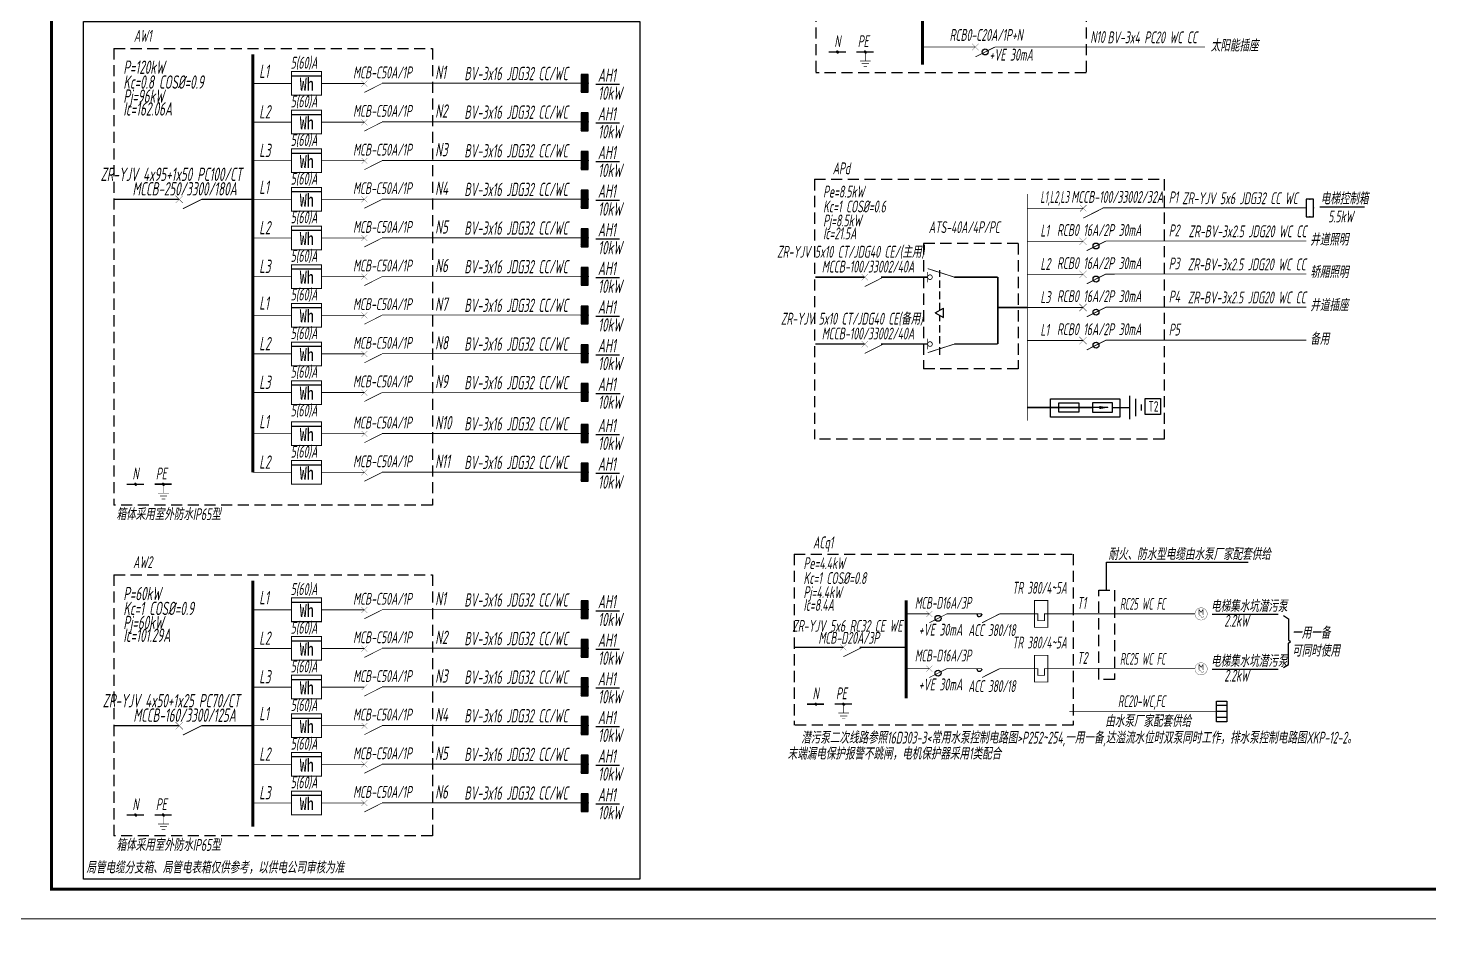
# Model space of a CAD drawing. Extents: x 3002737 to 4077523, y -995787 to -7267.
# Drawn here: x 3503161 to 3550400, y -699262 to -668747 of the extents above; entities that cross this region are included whole.
import ezdxf
from ezdxf.enums import TextEntityAlignment as Align

# ---------------------------------------------------------------- set-up
doc = ezdxf.new("R2010")
doc.units = 0
doc.header["$LTSCALE"] = 1000
doc.header["$MEASUREMENT"] = 0
for name, pattern in [('DASH', [0.35, 0.25, -0.1]), ('DASH4', [0.1875, 0.125, -0.0625]), ('HIDDEN', [0.375, 0.25, -0.125])]:
    doc.linetypes.add(name, pattern=pattern)
doc.layers.get('0').update_dxf_attribs({"linetype": 'CONTINUOUS'})
for name, color, linetype in [('!!电气', 1, 'CONTINUOUS'), ('DIM-照明', 7, 'CONTINUOUS'), ('ELEMENT', 3, 'CONTINUOUS'), ('EQUIP-箱柜', 3, 'CONTINUOUS'), ('WIRE-消防', 4, 'CONTINUOUS'), ('WIRE-照明', 2, 'CONTINUOUS'), ('WIRE-通讯', 4, 'CONTINUOUS'), ('照明平面文字层', 3, 'CONTINUOUS')]:
    doc.layers.add(name, color=color, linetype=linetype)
doc.layers.add('图框', color=147, linetype='CONTINUOUS', lineweight=20)
doc.styles.add('-宋体', font='', dxfattribs={"width": 0.8})
doc.styles.add('_TCH_LABEL', font='COMPLEX', dxfattribs={"bigfont": 'GBCBIG'})
doc.styles.add('HZTXT', font='gbeitc.shx', dxfattribs={"width": 0.8, "height": 400, "bigfont": 'hztxt.shx'})
doc.styles.get("Standard").update_dxf_attribs({"font": 'gbenor.shx', "bigfont": 'gbcbig.shx'})
doc.styles.add('TSSD_Dimension', font='Tssdeng.shx', dxfattribs={"width": 0.7, "bigfont": 'tssdchn.shx'})
doc.styles.get('-宋体').set_extended_font_data('SimSun')

# ---------------------------------------------------------------- blocks, each defined once
blk = doc.blocks.new('1107AA')
at = {"color": 3, "linetype": 'Continuous'}
for points, const_width in [([(0, -7.5), (-3.79, 0)], 0.3), ([(-1.25, 1.25), (1.25, -1.25)], 0.1), ([(1.25, 1.25), (-1.25, -1.25)], 0.1)]:
    blk.add_lwpolyline(points, dxfattribs=dict(at, const_width=const_width))
blk = doc.blocks.new('0114')
at = {"color": 3, "linetype": 'Continuous', "const_width": 0.3}
for points in [[(0, 0), (0, -4.58)], [(-2.75, -4.58), (2.75, -4.58)], [(-1.83, -6.01), (1.83, -6.01)], [(-0.86, -7.5), (0.86, -7.5)]]:
    blk.add_lwpolyline(points, dxfattribs=at)
blk = doc.blocks.new('*X32')
at = {"color": 0}
for p, q in [((197.1, 124.2), (199.7, 126.7)), ((197.2, 123.8), (200.1, 126.7)), ((197.2, 124.6), (199.2, 126.7)), ((197.3, 123.4), (200.4, 126.6)), ((197.3, 125.2), (198.6, 126.5)), ((197.4, 123.1), (200.7, 126.5)), ((197.5, 122.9), (201, 126.3)), ((197.7, 122.6), (201.2, 126.1)), ((197.9, 122.4), (201.4, 125.9)), ((198.1, 122.2), (201.6, 125.7)), ((198.4, 122), (201.8, 125.4)), ((198.7, 121.9), (201.9, 125.2)), ((199, 121.8), (202, 124.8)), ((199.4, 121.7), (202.1, 124.5)), ((199.8, 121.7), (202.1, 124.1)), ((200.3, 121.8), (202, 123.5)), ((201.2, 122.3), (201.6, 122.7))]:
    blk.add_line(p, q, dxfattribs=at)
blk = doc.blocks.new('HC000089')
at = {"color": 4, "linetype": 'Continuous', "const_width": 0.2}
blk.add_lwpolyline([(-1.8, -1.8, 0.198912), (0, -2.5, 0.198912), (1.8, -1.8, 0.198912), (2.5, 0, 0.198912), (1.8, 1.8, 0.198912), (0, 2.5, 0.198912), (-1.8, 1.8, 0.198912), (-2.5, 0, 0.198912)], format="xyb", close=True, dxfattribs=at)
at = {"color": 4}
blk.add_blockref('*X32', (-199.6, -124.2), dxfattribs=at)
blk = doc.blocks.new('$element$00000297')
at = {"const_width": 0.0233}
blk.add_lwpolyline([(0, -1, 1), (0, 0, 1), (0, -1, 1)], format="xyb", close=True, dxfattribs=at)
for points in [[(0, -0.72, 0.986208), (-0.2, -0.75, 0.859125)], [(0, -0.72, 1.013985), (0.2, -0.68, -1.197218)]]:
    blk.add_lwpolyline(points, format="xyb", dxfattribs=at)
at = {"flags": 9}
blk.add_attdef('S', (0, 0), '', height=0.00000667, dxfattribs=at)
at = {"flags": 8}
blk.add_attdef('M', text='', height=0.467, dxfattribs=at).set_placement((0, -0.35), align=Align.MIDDLE_CENTER)
blk = doc.blocks.new('SWJ')
at = {"color": 2}
for p, q in [((-275, -85), (-275, 85)), ((-175, -85), (-175, 85)), ((-75, -85), (-75, 85))]:
    blk.add_line(p, q, dxfattribs=at)
blk.add_lwpolyline([(-350, 85), (-350, -85), (0, -85), (0, 85)], close=True, dxfattribs=at)
blk = doc.blocks.new('A$C46350062')
at = {"layer": 'DIM-照明', "color": 3, "linetype": 'Continuous', "const_width": 28.8}
for points in [[(-590, 0), (-868, 0)], [(0, 0), (-590, -298)]]:
    blk.add_lwpolyline(points, dxfattribs=at)
at = {"layer": 'DIM-照明', "color": 3, "linetype": 'Continuous'}
blk.add_arc((-678, 0), 88.4, 180.9398, 0, dxfattribs=at)
blk = doc.blocks.new('A$C27B859A8')
at = {"layer": 'DIM-照明', "color": 3, "linetype": 'Continuous', "const_width": 28.8}
for points in [[(450, 0), (449, 900), (-1, 900), (0, 0), (450, 0)], [(975, 450), (337, 450), (337, 225), (112, 225), (112, 450), (-525, 450)]]:
    blk.add_lwpolyline(points, dxfattribs=at)
at = {"text_generation_flag": 4, "width": 1, "flags": 9}
blk.add_attdef('S', (975, 451), '', height=0.01, rotation=90.0409, dxfattribs=at)
blk = doc.blocks.new('A$C7C37685A')
at = {"layer": 'ELEMENT'}
for p, q in [((294, 104), (294, -104)), ((745, 104), (294, 104)), ((641, 0), (294, 0)), ((745, -104), (745, 104)), ((1135, -260), (1135, 260)), ((1264, -195), (1264, 195)), ((1394, -65), (1394, 65)), ((294, -104), (745, -104))]:
    blk.add_line(p, q, dxfattribs=at)
for points in [[(294, 0), (0, 0)], [(745, 0), (1135, 0)]]:
    blk.add_lwpolyline(points, dxfattribs=at)
for points in [[(658, 0), (450, -35), (450, 35), (658, 0)], [(450, 35), (658, 0), (450, -35), (450, 35)], [(450, -35), (450, 35), (658, 0), (450, 35)]]:
    blk.add_solid(points, dxfattribs=at)
blk = doc.blocks.new('A$C64190E90')
at = {"layer": 'DIM-照明', "color": 3}
blk.add_lwpolyline([(0, 104), (450, 104), (450, -104), (0, -104)], close=True, dxfattribs=at)
at = {"layer": 'DIM-照明'}
blk.add_blockref('A$C7C37685A', (466, 0), dxfattribs=at)
blk = doc.blocks.new('A$C2FB505A5')
at = {"color": 3, "linetype": 'Continuous'}
for points, const_width in [([(-125, -125), (125, 125)], 10), ([(-125, 125), (125, -125)], 10), ([(771, 11), (125, -316)], 30)]:
    blk.add_lwpolyline(points, dxfattribs=dict(at, const_width=const_width))
at = {"layer": 'DIM-照明', "color": 3, "linetype": 'Continuous', "const_width": 28.8}
blk.add_lwpolyline([(771, 11), (1064, 11)], dxfattribs=at)
at = {"layer": 'DIM-照明', "color": 3, "linetype": 'Continuous'}
blk.add_circle((438, -157), 100, dxfattribs=at)
blk = doc.blocks.new('A$C5F6A5641')
at = {"layer": 'WIRE-照明', "color": 3}
for p, q in [((0, 0), (2337, 0)), ((0, -611), (0, 0)), ((2337, 0), (2337, -611)), ((2337, -611), (0, -611))]:
    blk.add_line(p, q, dxfattribs=at)
blk = doc.blocks.new('$equip$00001413')
for p, q in [((0.75, 0.6), (-0.75, 0.6)), ((-0.75, 0.6), (-0.75, 0)), ((-0.75, 0), (0.75, 0)), ((0.75, 0), (0.75, 0.6))]:
    blk.add_line(p, q)
for p in [(-0.75, 0.3), (0, 0.6), (0, 0), (0.75, 0.3)]:
    blk.add_point(p)
at = {"style": '_TCH_LABEL', "flags": 9}
blk.add_attdef('A', (0, 0), '', height=0.00002, dxfattribs=at)
blk = doc.blocks.new('A$C7F8C54C2')
at = {"layer": 'DIM-照明', "color": 7, "linetype": 'DASH4', "ltscale": 3}
for p, q in [((0, 4230), (0, 0)), ((3188, 4230), (0, 4230)), ((3188, 4230), (3188, 0)), ((3188, 0), (0, 0))]:
    blk.add_line(p, q, dxfattribs=at)
blk = doc.blocks.new('A$C14A42816')
at = {"layer": 'ELEMENT'}
blk.add_line((0, 660), (1009, 660), dxfattribs=at)
at = {"layer": 'ELEMENT', "const_width": 35}
blk.add_lwpolyline([(0, 0), (0, 800), (1009, 800), (1009, 0), (0, 0)], dxfattribs=at)
at = {"layer": 'ELEMENT', "style": '-宋体', "width": 0.8}
blk.add_text('Wh', height=438, dxfattribs=at).set_placement((278, 159))
at = {"layer": 'ELEMENT', "flags": 9}
blk.add_attdef('S', (0, 400), '', height=0.01, rotation=90, dxfattribs=at)
blk.add_attdef('S', (0, 400), '', height=0.01, rotation=90, dxfattribs=at)
blk.add_attdef('S', (0, 400), '', height=0.01, rotation=90, dxfattribs=at)
blk = doc.blocks.new('*X8')
at = {"color": 0}
for p, q in [((-250, 33), (-83, 200)), ((-250, 68), (-118, 200)), ((-250, 104), (-154, 200)), ((-250, 139), (-189, 200)), ((-250, 174), (-224, 200)), ((-247, 0), (-47, 200)), ((-212, 0), (-12, 200)), ((-177, 0), (23, 200)), ((-141, 0), (59, 200)), ((-106, 0), (94, 200)), ((-71, 0), (129, 200)), ((-35, 0), (165, 200)), ((0, 0), (200, 200)), ((35, 0), (235, 200)), ((71, 0), (250, 179)), ((106, 0), (250, 144)), ((141, 0), (250, 109)), ((177, 0), (250, 73)), ((212, 0), (250, 38)), ((247, 0), (250, 3))]:
    blk.add_line(p, q, dxfattribs=at)
blk = doc.blocks.new('$equip$00001421')
for p, q in [((0.75, 0.6), (-0.75, 0.6)), ((-0.75, 0.6), (-0.75, 0)), ((-0.75, 0), (0.75, 0)), ((0.75, 0), (0.75, 0.6))]:
    blk.add_line(p, q)
at = {"const_width": 0.6}
blk.add_lwpolyline([(-0.75, 0.3), (0.75, 0.3)], dxfattribs=at)
for p in [(-0.75, 0.3), (0, 0.6), (0, 0), (0.75, 0.3)]:
    blk.add_point(p)
at = {"xscale": 0.00300000000061118, "yscale": 0.00300000000061118, "zscale": 0.00300000000061118}
blk.add_blockref('*X8', (0, 0), dxfattribs=at)
at = {"style": '_TCH_LABEL', "flags": 9}
blk.add_attdef('A', (0, 0), '', height=0.00002, dxfattribs=at)

msp = doc.modelspace()

# ---------------------------------------------------------------- linework, layer by layer
at = {"layer": '!!电气', "color": 6}
msp.add_lwpolyline([(3505036.2, -668531.8), (3523786.1, -668531.8), (3523786.1, -697443.9), (3505036.2, -697443.9)], close=True, dxfattribs=at)
at = {"color": 3, "linetype": 'Continuous'}
for points, const_width in [([(3508134, -674649.7), (3508384, -674399.7)], 10), ([(3508134, -674399.7), (3508384, -674649.7)], 10), ([(3509030.5, -674513.8), (3508384, -674840.6)], 30), ([(3508134, -692398.1), (3508384, -692148.1)], 10), ([(3508134, -692148.1), (3508384, -692398.1)], 10), ([(3509030.5, -692262.2), (3508384, -692589)], 30)]:
    msp.add_lwpolyline(points, dxfattribs=dict(at, const_width=const_width))
at = {"layer": 'DIM-照明', "color": 3, "linetype": 'DASH4', "ltscale": 3}
for p, q in [((3529724.2, -658605.5), (3529724.2, -670259)), ((3538835.2, -658605.6), (3538835.1, -670259.1)), ((3506057.1, -669433.8), (3516797.7, -669433.8)), ((3506057.1, -669433.8), (3506057.1, -684835.2)), ((3516797.7, -669433.8), (3516797.7, -684835.2)), ((3538835.1, -670259.1), (3529724.2, -670259)), ((3529676.9, -673848.2), (3541475.1, -673848.2)), ((3529676.9, -673848.2), (3529676.9, -682608.5)), ((3541475.1, -673848.2), (3541475.1, -682608.5)), ((3541475.1, -682608.5), (3529676.9, -682608.5)), ((3516797.7, -684835.2), (3506057.1, -684835.2)), ((3528990.3, -686487.8), (3538404, -686487.8)), ((3528990.3, -686487.8), (3528990.3, -692248.8)), ((3538404, -686487.8), (3538404, -692248.8)), ((3506057.1, -687182.2), (3516797.7, -687182.2)), ((3506057.1, -687182.2), (3506057.1, -695987.1)), ((3516797.7, -687182.2), (3516797.7, -695987.1)), ((3538404, -692248.8), (3528990.3, -692248.8)), ((3516797.7, -695987.1), (3506057.1, -695987.1))]:
    msp.add_line(p, q, dxfattribs=at)
at = {"layer": 'DIM-照明', "color": 7}
for p, q in [((3522312.3, -670645.8), (3523106.5, -670645.8)), ((3522312.3, -671948.4), (3523106.5, -671948.4)), ((3522312.3, -673251), (3523106.5, -673251)), ((3522312.3, -674553.6), (3523106.5, -674553.6)), ((3546720.8, -674779.2), (3548220.9, -674779.2)), ((3522312.3, -675856.2), (3523106.5, -675856.2)), ((3522312.3, -677158.8), (3523106.5, -677158.8)), ((3522312.3, -678461.4), (3523106.5, -678461.4)), ((3522312.3, -679764), (3523106.5, -679764)), ((3522312.3, -681067.4), (3523126.8, -681067.4)), ((3522312.3, -682456.1), (3523106.5, -682456.1)), ((3522312.3, -683758.7), (3523106.5, -683758.7)), ((3539530.6, -687701.5), (3539530.6, -686760.5)), ((3539530.6, -686760.5), (3544297.8, -686760.5)), ((3522312.3, -688394.2), (3523106.5, -688394.2)), ((3543084.7, -688512), (3545314.5, -688512)), ((3522312.3, -689696.8), (3523106.5, -689696.8)), ((3543084.7, -690364.2), (3545314.5, -690364.2)), ((3522312.3, -690999.4), (3523106.5, -690999.4)), ((3522312.3, -692302), (3523106.5, -692302)), ((3522312.3, -693604.6), (3523106.5, -693604.6)), ((3522312.3, -694907.2), (3523106.5, -694907.2))]:
    msp.add_line(p, q, dxfattribs=at)
at = {"layer": 'DIM-照明', "linetype": 'HIDDEN'}
for p, q in [((3533910, -678260.5), (3533910, -676909.5)), ((3533910, -679762.3), (3533910, -678442.9))]:
    msp.add_line(p, q, dxfattribs=at)
at = {"layer": 'DIM-照明'}
for p, q in [((3533752, -678351.7), (3534031.1, -678190.6)), ((3533752, -678351.7), (3534031.1, -678512.8)), ((3534031.1, -678512.8), (3534031.1, -678190.6))]:
    msp.add_line(p, q, dxfattribs=at)
at = {"layer": 'DIM-照明', "color": 7, "linetype": 'Continuous'}
for p, q in [((3545498, -688560.1), (3545665.2, -688666.4)), ((3545665.2, -688666.4), (3545665.2, -689382)), ((3545665.2, -689382), (3545732.4, -689436.1)), ((3545665.2, -689490.2), (3545732.4, -689436.1)), ((3545665.2, -690205.8), (3545665.2, -689490.2)), ((3545498, -690312.1), (3545665.2, -690205.8))]:
    msp.add_line(p, q, dxfattribs=at)
at = {"layer": 'DIM-照明', "color": 3}
for points, const_width in [([(3533319.9, -658868.3), (3533319.9, -669979.8)], 100), ([(3510740.3, -669636.7), (3510740.3, -683730.6)], 100), ([(3534397.6, -677148.2), (3533498, -676859.6)], 27.1), ([(3533495.1, -677326.9), (3533495.1, -676969.4)], 26.9), ([(3533495.1, -679583.2), (3533495.1, -679225.7)], 26.9), ([(3534397.6, -679404.4), (3533498, -679693)], 27.1), ([(3510740.3, -687385.1), (3510740.3, -695682.2)], 100), ([(3532775.3, -688043), (3532775.3, -691354.8)], 100)]:
    msp.add_lwpolyline(points, dxfattribs=dict(at, const_width=const_width))
at = {"layer": 'DIM-照明', "color": 3, "linetype": 'Continuous'}
for points, const_width in [([(3533319.7, -669388.6), (3535106.3, -669388.6)], 28.8), ([(3535763.4, -669388.5), (3542850.2, -669388.3)], 28.8), ([(3530157, -669556), (3530737.4, -669556)], 47.5), ([(3531094.4, -669551.9), (3531674.9, -669551.9)], 47.5), ([(3510740.3, -670615.7), (3512044.1, -670615.7)], 29), ([(3513052.6, -670615.7), (3514501.5, -670615.7)], 29), ([(3515091.4, -670609.5), (3521806.8, -670609.5)], 29), ([(3510740.3, -671918.7), (3512044.1, -671918.7)], 29), ([(3513052.6, -671918.7), (3514501.5, -671918.7)], 29), ([(3515091.4, -671912.1), (3521806.8, -671912.1)], 29), ([(3510740.3, -673221.7), (3512044.1, -673221.7)], 29), ([(3513052.6, -673221.7), (3514501.5, -673221.7)], 29), ([(3515091.4, -673214.7), (3521806.8, -673214.7)], 29), ([(3506057.1, -674524.7), (3508245.2, -674524.7)], 49.9), ([(3509019.6, -674524.7), (3510740.3, -674524.7)], 49.9), ([(3509030.5, -674513.8), (3509322.8, -674513.8)], 28.8), ([(3510740.3, -674524.7), (3512044.1, -674524.7)], 29), ([(3513052.6, -674524.7), (3514501.5, -674524.7)], 29), ([(3515091.4, -674517.3), (3521806.8, -674517.3)], 29), ([(3536857.1, -681988.1), (3536857.1, -674348.4)], 28.8), ([(3536857.1, -674825), (3538741.7, -674825)], 28.8), ([(3536857.1, -674825), (3538741.7, -674825)], 28.8), ([(3539394.8, -674813.2), (3546263.3, -674813.2)], 28.8), ([(3510740.3, -675827.7), (3512044.1, -675827.7)], 29), ([(3513052.6, -675827.7), (3514501.5, -675827.7)], 29), ([(3515091.4, -675819.9), (3521806.8, -675819.9)], 29), ([(3536857.1, -675940.1), (3538741.7, -675940.1)], 28.8), ([(3536857.1, -675940.1), (3538741.7, -675940.1)], 28.8), ([(3536857.1, -675940.1), (3538741.7, -675940.1)], 28.8), ([(3536857.1, -675940.1), (3538741.7, -675940.1)], 28.8), ([(3539505.6, -675929.2), (3546263.3, -675928.3)], 28.8), ([(3510740.3, -677130.7), (3512044.1, -677130.7)], 29), ([(3513052.6, -677130.7), (3514501.5, -677130.7)], 29), ([(3515091.4, -677122.5), (3521806.8, -677122.5)], 29), ([(3529710, -677148.2), (3531375.5, -677148.2)], 49.9), ([(3531210.4, -677148.2), (3531375.5, -677148.2)], 49.9), ([(3531921.1, -677148.2), (3533495.1, -677148.2)], 49.9), ([(3534397.6, -677148.2), (3535860.5, -677148.2)], 49.9), ([(3535860.5, -677148.2), (3535860.5, -679404.4)], 49.9), ([(3536857.1, -677055.1), (3538741.7, -677055.1)], 28.8), ([(3536857.1, -677055.1), (3538741.7, -677055.1)], 28.8), ([(3539499.2, -677043.3), (3546263.3, -677043.3)], 28.8), ([(3536857.1, -678170.1), (3535860.5, -678170.1)], 49.9), ([(3536857.1, -678170.1), (3538741.7, -678170.1)], 28.8), ([(3536857.1, -678170.1), (3538741.7, -678170.1)], 28.8), ([(3539499.2, -678158.3), (3546263.3, -678158.3)], 28.8), ([(3510740.3, -678432.9), (3512044.1, -678432.9)], 29), ([(3513052.6, -678432.9), (3514501.5, -678432.9)], 29), ([(3515091.4, -678425.1), (3521806.8, -678425.1)], 29), ([(3536857.1, -679285.1), (3538741.7, -679285.1)], 28.8), ([(3536857.1, -679285.1), (3538741.7, -679285.1)], 28.8), ([(3539499.2, -679273.3), (3546263.3, -679273.3)], 28.8), ([(3510740.3, -679735.9), (3512044.1, -679735.9)], 29), ([(3513052.6, -679735.9), (3514501.5, -679735.9)], 29), ([(3515091.4, -679727.7), (3521806.8, -679727.7)], 29), ([(3529710, -679404.4), (3531375.5, -679404.4)], 49.9), ([(3531210.4, -679404.4), (3531375.5, -679404.4)], 49.9), ([(3531921.1, -679404.4), (3533495.1, -679404.4)], 49.9), ([(3534397.6, -679404.4), (3535860.5, -679404.4)], 49.9), ([(3510740.3, -681038.9), (3512044.1, -681038.9)], 29), ([(3513052.6, -681038.9), (3514501.5, -681038.9)], 29), ([(3515091.4, -681031.1), (3521806.8, -681031.1)], 29), ([(3536857.1, -681543.2), (3539055.9, -681543.2)], 47.2), ([(3510740.3, -682427.6), (3512044.1, -682427.6)], 29), ([(3513052.6, -682427.6), (3514501.5, -682427.6)], 29), ([(3515091.4, -682419.9), (3521806.8, -682419.9)], 29), ([(3510740.3, -683730.6), (3512044.1, -683730.6)], 29), ([(3513052.6, -683730.6), (3514501.5, -683730.6)], 29), ([(3515091.4, -683722.5), (3521806.8, -683722.5)], 29), ([(3506490, -684132.2), (3507070.4, -684132.2)], 47.5), ([(3507427.4, -684128.1), (3508007.9, -684128.1)], 47.5), ([(3510740.3, -688364.1), (3512044.1, -688364.1)], 29), ([(3513052.6, -688364.1), (3514501.5, -688364.1)], 29), ([(3515091.4, -688357.9), (3521806.8, -688357.9)], 29), ([(3532775.3, -688503.3), (3533551.8, -688503.3)], 28.8), ([(3534141.7, -688503.3), (3535052.5, -688503.3)], 28.8), ([(3535920.7, -688503.3), (3536575.5, -688503.3)], 28.8), ([(3538075.5, -688503.3), (3542510.2, -688503.3)], 28.8), ([(3510740.3, -689667.1), (3512044.1, -689667.1)], 29), ([(3513052.6, -689667.1), (3514501.5, -689667.1)], 29), ([(3515091.4, -689660.5), (3521806.8, -689660.5)], 29), ([(3528990.3, -689631.9), (3530655.7, -689631.9)], 49.9), ([(3530490.6, -689631.9), (3530655.7, -689631.9)], 49.9), ([(3531201.3, -689631.9), (3532775.3, -689631.9)], 49.9), ([(3532775.3, -690350.3), (3533551.8, -690350.3)], 28.8), ([(3534141.7, -690350.3), (3535052.5, -690350.3)], 28.8), ([(3535920.7, -690350.3), (3536575.5, -690350.3)], 28.8), ([(3538075.5, -690350.3), (3542510.2, -690350.3)], 28.8), ([(3510740.3, -690970.1), (3512044.1, -690970.1)], 29), ([(3513052.6, -690970.1), (3514501.5, -690970.1)], 29), ([(3515091.4, -690963.1), (3521806.8, -690963.1)], 29), ([(3529423.1, -691545.8), (3530003.5, -691545.8)], 47.5), ([(3530360.5, -691541.7), (3530941, -691541.7)], 47.5), ([(3538271.6, -691785.8), (3543240.6, -691785.8)], 28.8), ([(3506057.1, -692273.1), (3508245.2, -692273.1)], 49.9), ([(3509019.6, -692273.1), (3510740.3, -692273.1)], 49.9), ([(3509030.5, -692262.2), (3509322.8, -692262.2)], 28.8), ([(3510740.3, -692273.1), (3512044.1, -692273.1)], 29), ([(3513052.6, -692273.1), (3514501.5, -692273.1)], 29), ([(3515091.4, -692265.7), (3521806.8, -692265.7)], 29), ([(3510740.3, -693576.1), (3512044.1, -693576.1)], 29), ([(3513052.6, -693576.1), (3514501.5, -693576.1)], 29), ([(3515091.4, -693568.3), (3521806.8, -693568.3)], 29), ([(3510740.3, -694879.1), (3512044.1, -694879.1)], 29), ([(3513052.6, -694879.1), (3514501.5, -694879.1)], 29), ([(3515091.4, -694870.9), (3521806.8, -694870.9)], 29), ([(3506490, -695284.2), (3507070.4, -695284.2)], 47.5), ([(3507427.4, -695280), (3508007.9, -695280)], 47.5)]:
    msp.add_lwpolyline(points, dxfattribs=dict(at, const_width=const_width))
at = {"layer": 'DIM-照明', "color": 3, "const_width": 26.9}
for points in [[(3533495.1, -677148.2, 1), (3533651.9, -677148.2, 1)], [(3533495.1, -679404.4, 1), (3533651.9, -679404.4, 1)]]:
    msp.add_lwpolyline(points, format="xyb", close=True, dxfattribs=at)
at = {"layer": 'DIM-照明', "color": 3, "linetype": 'DASH4', "ltscale": 3}
msp.add_lwpolyline([(3539263.3, -687701.5), (3539797.8, -687701.5), (3539797.8, -690712.5), (3539263.3, -690712.5)], close=True, dxfattribs=at)
at = {"layer": 'DIM-照明', "color": 3, "linetype": 'Continuous'}
for centre in [(3535434.8, -669554.6), (3533846.7, -688652.4), (3533846.7, -690499.4)]:
    msp.add_circle(centre, 100.1, dxfattribs=at)
at = {"layer": '图框'}
for points in [[(3501451.8, -639386.6), (3585551.8, -639386.6), (3585551.8, -698786.6), (3501451.8, -698786.6)], [(3501451.8, -698786.6), (3585551.8, -698786.6), (3585551.8, -758186.6), (3501451.8, -758186.6)]]:
    msp.add_lwpolyline(points, close=True, dxfattribs=at)
at = {"layer": '图框', "const_width": 100}
msp.add_lwpolyline([(3584551.8, -697786.6), (3584551.8, -640386.6), (3503951.8, -640386.6), (3503951.8, -697786.6)], close=True, dxfattribs=at)
at = {"layer": '照明平面文字层', "color": 7}
msp.add_lwpolyline([(3540827.9, -681235.2), (3541341.9, -681235.2), (3541341.9, -681783), (3540827.9, -681783)], close=True, dxfattribs=at)

# ---------------------------------------------------------------- block references
at = {"layer": '!!电气', "color": 1}
for name, p in [('A$C27B859A8', (3537100.8, -688953.4)), ('A$C46350062', (3535920.7, -688503.3)), ('A$C27B859A8', (3537100.8, -690800.3)), ('A$C46350062', (3535920.7, -690350.3))]:
    msp.add_blockref(name, p, dxfattribs=at)
at = {"layer": 'DIM-照明', "linetype": 'Continuous'}
for p, xscale, yscale, zscale, rotation in [((3535106.3, -669388.5), 87.60960006713867, 87.60960006713867, 87.60960006713867, 90), ((3514501.5, -670620.1), 78.65151834487915, 78.65151834487915, 78.65151834487915, 90), ((3514501.5, -671922.7), 78.65151834487915, 78.65151834487915, 78.65151834487915, 90), ((3514501.5, -673225.3), 78.65151834487915, 78.65151834487915, 78.65151834487915, 90), ((3514501.5, -674527.9), 78.65151834487915, 78.65151834487915, 78.65151834487915, 90), ((3538741.7, -674825), 87.60960006713867, 87.60960006713867, 87.60960006713867, 90), ((3514501.5, -675830.5), 78.65151834487915, 78.65151834487915, 78.65151834487915, 90), ((3531375.5, -677148.2), 83.2291202545166, 83.2291202545166, 83.2291202545166, 90), ((3514501.5, -678435.7), 78.65151834487915, 78.65151834487915, 78.65151834487915, 90), ((3531375.5, -679404.4), 83.2291202545166, 83.2291202545166, 83.2291202545166, 90), ((3514501.5, -681041.7), 78.65151834487915, 78.65151834487915, 78.65151834487915, 90), ((3514501.5, -682430.4), 78.65151834487915, 78.65151834487915, 78.65151834487915, 90), ((3514501.5, -688368.5), 78.65151834487915, 78.65151834487915, 78.65151834487915, 90), ((3533551.8, -688503.3), 78.65151834487915, 78.65151834487915, 78.65151834487915, 90), ((3514501.5, -689671.1), 78.65151834487915, 78.65151834487915, 78.65151834487915, 90), ((3530655.7, -689631.9), 83.22912003425881, 83.22912003425881, 83.22912003425881, 90.00000000128226), ((3533551.8, -690350.3), 78.65151834487915, 78.65151834487915, 78.65151834487915, 90), ((3514501.5, -690973.7), 78.65151834487915, 78.65151834487915, 78.65151834487915, 90), ((3514501.5, -692276.3), 78.65151834487915, 78.65151834487915, 78.65151834487915, 90), ((3514501.5, -693578.9), 78.65151834487915, 78.65151834487915, 78.65151834487915, 90)]:
    msp.add_blockref('1107AA', p, dxfattribs=dict(at, xscale=xscale, yscale=yscale, zscale=zscale, rotation=rotation))
at = {"layer": 'DIM-照明'}
for p, xscale, yscale, zscale in [((3530459.2, -669556.2), 14.62999999523163, 14.62999999523163, 14.62999999523163), ((3531395.7, -669556.2), 14.62999999523163, 14.62999999523163, 14.62999999523163), ((3506792.2, -684132.3), 14.62999999523163, 14.62999999523163, 14.62999999523163), ((3507728.7, -684132.3), 14.62999999523163, 14.62999999523163, 14.62999999523163), ((3529725.3, -691546), 14.62999994307756, 14.62999994307756, 14.62999994307756), ((3530661.8, -691546), 14.62999994307756, 14.62999994307756, 14.62999994307756), ((3506792.2, -695284.3), 14.62999999523163, 14.62999999523163, 14.62999999523163), ((3507728.7, -695284.3), 14.62999999523163, 14.62999999523163, 14.62999999523163)]:
    msp.add_blockref('HC000089', p, dxfattribs=dict(at, xscale=xscale, yscale=yscale, zscale=zscale))
at = {"layer": 'DIM-照明', "linetype": 'DASH'}
for p, xscale, yscale, zscale, rotation in [((3531395.6, -669551.9), -66.50000000000003, 66.5, 66.49999999999999, 1.643353773062017e-06), ((3507728.6, -684128.1), -66.50000000000003, 66.5, 66.49999999999999, 1.643353773062017e-06), ((3530661.7, -691541.7), -66.49999997299165, 66.5000001937151, 66.5, 1.50654137165418e-06), ((3507728.6, -695280), -66.50000000000003, 66.5, 66.49999999999999, 1.643353773062017e-06)]:
    msp.add_blockref('0114', p, dxfattribs=dict(at, xscale=xscale, yscale=yscale, zscale=zscale, rotation=rotation))
at = {"layer": 'DIM-照明', "color": 7, "xscale": 78.65151834487915, "yscale": 78.65151834487915, "zscale": 78.65151834487915, "rotation": 90}
for p in [(3514501.5, -677133.1), (3514501.5, -679738.3), (3514501.5, -683733), (3514501.5, -694881.5)]:
    msp.add_blockref('1107AA', p, dxfattribs=at)
at = {"layer": 'DIM-照明', "color": 7, "ltscale": 0.8, "xscale": -2.000000042375178, "yscale": 2.000000042375177, "zscale": 2, "rotation": 89.99999893278296}
msp.add_blockref('SWJ', (3543410.6, -692144), dxfattribs=at)
at = {"layer": 'ELEMENT', "xscale": 412.4999999618158, "yscale": 412.4999999618158, "zscale": 412.4999999618158}
for p in [(3542716.1, -688297.1), (3542716.1, -690149.3)]:
    msp.add_blockref('$element$00000297', p, dxfattribs=at).add_auto_attribs({'M': 'M'})
at = {"layer": 'EQUIP-箱柜', "xscale": 400, "yscale": 400, "zscale": 400}
for name, p, rotation in [('$equip$00001421', (3522046.8, -670609.5), 90), ('$equip$00001421', (3522046.8, -671912.1), 90), ('$equip$00001421', (3522046.8, -673214.7), 90), ('$equip$00001421', (3522046.8, -674517.3), 90), ('$equip$00001413', (3546263.3, -674813.2), 270), ('$equip$00001421', (3522046.8, -675819.9), 90), ('$equip$00001421', (3522046.8, -677122.5), 90), ('$equip$00001421', (3522046.8, -678425.1), 90), ('$equip$00001421', (3522046.8, -679727.7), 90), ('$equip$00001421', (3522046.8, -681031.1), 90), ('$equip$00001421', (3522046.8, -682419.9), 90), ('$equip$00001421', (3522046.8, -683722.5), 90), ('$equip$00001421', (3522046.8, -688357.9), 90), ('$equip$00001421', (3522046.8, -689660.5), 90), ('$equip$00001421', (3522046.8, -690963.1), 90), ('$equip$00001421', (3522046.8, -692265.7), 90), ('$equip$00001421', (3522046.8, -693568.3), 90), ('$equip$00001421', (3522046.8, -694870.9), 90)]:
    msp.add_blockref(name, p, dxfattribs=dict(at, rotation=rotation))
at = {"layer": 'WIRE-消防'}
for name, p in [('A$C7F8C54C2', (3533360, -680244.4)), ('A$C5F6A5641', (3537637.5, -681255.1))]:
    msp.add_blockref(name, p, dxfattribs=at)
at = {"layer": 'WIRE-照明'}
for p in [(3538734.2, -675940.1), (3538734.2, -677055.1), (3538734.2, -678170.1), (3538734.2, -679285.1)]:
    msp.add_blockref('A$C2FB505A5', p, dxfattribs=at)
at = {"layer": 'WIRE-照明', "xscale": 1.5, "yscale": 1.5, "zscale": 1.5}
msp.add_blockref('A$C64190E90', (3537915.8, -681543.2), dxfattribs=at)
at = {"layer": 'WIRE-通讯'}
for p in [(3512044.1, -671015.7), (3512044.1, -672318.7), (3512044.1, -673621.7), (3512044.1, -674924.7), (3512044.1, -676227.7), (3512044.1, -677530.7), (3512044.1, -678832.9), (3512044.1, -680135.9), (3512044.1, -681438.9), (3512044.1, -682827.6), (3512044.1, -684130.6), (3512044.1, -688764.1), (3512044.1, -690067.1), (3512044.1, -691370.1), (3512044.1, -692673.1), (3512044.1, -693976.1), (3512044.1, -695279.1)]:
    msp.add_blockref('A$C14A42816', p, dxfattribs=at)

# ---------------------------------------------------------------- texts
at = {"layer": 'DIM-照明', "color": 7, "style": 'HZTXT'}
for s, height, width, p in [('AW1', 400, 0.7, (3507028.9, -669009.9)), ('BV-3x16 JDG32 CC/WC', 450, 0.65, (3519620.9, -670281.3)), ('BV-3x16 JDG32 CC/WC', 450, 0.65, (3519620.9, -671583.9)), ('BV-3x16 JDG32 CC/WC', 450, 0.65, (3519620.9, -672886.5)), ('ZR-YJV 4x95+1x50 PC100/CT', 450, 0.7, (3507992, -673678.9)), ('MCCB-250/3300/180A', 450, 0.7, (3508441.1, -674168.6)), ('BV-3x16 JDG32 CC/WC', 450, 0.65, (3519620.9, -674189.1)), ('BV-3x16 JDG32 CC/WC', 450, 0.65, (3519620.9, -675491.7)), ('BV-3x16 JDG32 CC/WC', 450, 0.65, (3519620.9, -676794.3)), ('BV-3x16 JDG32 CC/WC', 450, 0.65, (3519620.9, -678096.9)), ('BV-3x16 JDG32 CC/WC', 450, 0.65, (3519620.9, -679399.5)), ('BV-3x16 JDG32 CC/WC', 450, 0.65, (3519620.9, -680702.9)), ('BV-3x16 JDG32 CC/WC', 450, 0.65, (3519620.9, -682091.7)), ('BV-3x16 JDG32 CC/WC', 450, 0.65, (3519620.9, -683394.3)), ('AW2', 400, 0.7, (3507028.9, -686758.3)), ('BV-3x16 JDG32 CC/WC', 450, 0.65, (3519620.9, -688029.7)), ('BV-3x16 JDG32 CC/WC', 450, 0.65, (3519620.9, -689332.3)), ('BV-3x16 JDG32 CC/WC', 450, 0.65, (3519620.9, -690634.9)), ('ZR-YJV 4x50+1x25 PC70/CT', 450, 0.7, (3507992, -691427.3)), ('MCCB-160/3300/125A', 450, 0.7, (3508441.1, -691917)), ('BV-3x16 JDG32 CC/WC', 450, 0.65, (3519620.9, -691937.5)), ('BV-3x16 JDG32 CC/WC', 450, 0.65, (3519620.9, -693240.1)), ('BV-3x16 JDG32 CC/WC', 450, 0.65, (3519620.9, -694542.7))]:
    msp.add_text(s, height=height, dxfattribs=dict(at, width=width)).set_placement(p, align=Align.MIDDLE)
at = {"layer": 'DIM-照明', "color": 7, "linetype": 'Continuous', "style": 'HZTXT'}
for s, width, p in [('RCB0-C20A/1P+N', 0.7, (3534236.1, -669181.6)), ('N10', 0.7, (3538981.4, -669250.7)), ('+VE 30mA', 0.7, (3535574, -669847.2)), ('Pe=8.5kW', 0.7, (3529971.9, -674463.2)), ('Kc=1 COS%%C=0.6', 0.7, (3529971.9, -674964.8)), ('L1,L2,L3', 0.6, (3537297.1, -674644.3)), ('MCCB-100/33002/32A', 0.7, (3538335.1, -674644.3)), ('P1', 0.7, (3541626.1, -674656.5)), ('Pj=8.5kW', 0.7, (3529971.9, -675438.9)), ('Ic=21.5A', 0.7, (3529971.9, -675870.8)), ('ATS-40A/4P/PC', 0.7, (3533529.6, -675662.6)), ('L1', 0.7, (3537297.1, -675778.7)), ('RCB0 16A/2P 30mA', 0.7, (3537856.6, -675759.3)), ('P2', 0.7, (3541626.1, -675771.6)), ('L2', 0.7, (3537297.1, -676902.4)), ('RCB0 16A/2P 30mA', 0.7, (3537856.6, -676874.3)), ('P3', 0.7, (3541626.1, -676886.6)), ('L3', 0.7, (3537297.1, -678020.9)), ('RCB0 16A/2P 30mA', 0.7, (3537856.6, -677989.4)), ('P4', 0.7, (3541626.1, -678001.6)), ('L1', 0.7, (3537297.1, -679123.8)), ('RCB0 16A/2P 30mA', 0.7, (3537856.6, -679104.4)), ('P5', 0.7, (3541626.1, -679116.6)), ('Pe=4.4kW', 0.7, (3529309.6, -686992.8)), ('Kc=1 COS%%C=0.8', 0.7, (3529309.6, -687494.4)), ('Pj=4.4kW', 0.7, (3529309.6, -687968.4)), ('Ic=8.4A', 0.7, (3529309.6, -688400.4)), ('+VE 30mA', 0.7, (3533193.1, -689235.2)), ('+VE 30mA', 0.7, (3533193.1, -691082.1)), ('局管电缆分支箱、局管电表箱仅供参考，以供电公司审核为准', 0.7, (3505124.5, -697253.6))]:
    msp.add_text(s, height=400, dxfattribs=dict(at, width=width)).set_placement(p)
at = {"layer": 'DIM-照明', "color": 7, "linetype": 'Continuous', "style": 'HZTXT', "width": 0.7}
for s, p in [('BV-3x4 PC20 WC CC', (3541070.3, -669061.7)), ('APd', (3530586.2, -673477.2)), ('ZR-YJV 5x6 JDG32 CC WC', (3544028.2, -674486.4)), ('ZR-BV-3x2.5 JDG20 WC CC', (3544281.8, -675602.1)), ('ZR-YJV 5x10 CT/JDG40 CE/(主用)', (3530896.4, -676290.4)), ('MCCB-100/33002/40A', (3531482.5, -676792.1)), ('ZR-BV-3x2.5 JDG20 WC CC', (3544257.7, -676716.5)), ('ZR-BV-3x2.5 JDG20 WC CC', (3544257.7, -677831.5)), ('ZR-YJV 5x10 CT/JDG40 CE(备用)', (3530939, -678546.7)), ('MCCB-100/33002/40A', (3531482.5, -679048.4)), ('ZR-YJV 5x6 RC32 CE WE', (3530786.9, -688906.1)), ('MCB-D20A/3P', (3530836.6, -689310.4))]:
    msp.add_text(s, height=400, dxfattribs=at).set_placement(p, align=Align.MIDDLE)
at = {"layer": 'DIM-照明', "linetype": 'Continuous', "style": 'HZTXT', "width": 0.7}
for s, p in [('N', (3530349.4, -669393.3)), ('PE', (3531137.7, -669393.3)), ('N', (3506682.4, -683969.5)), ('PE', (3507470.7, -683969.5)), ('N', (3506682.4, -695121.4)), ('PE', (3507470.7, -695121.4))]:
    msp.add_text(s, height=400, dxfattribs=at).set_placement(p)
at = {"layer": 'DIM-照明', "color": 7, "style": 'HZTXT', "width": 0.7}
for s, height, p in [('太阳能插座', 400, (3543038, -669538)), ('P=120kW', 450, (3506376.5, -670292.8)), ('5(60)A', 400, (3512016.4, -670117.4)), ('L1', 450, (3510956.1, -670430.2)), ('MCB-C50A/1P', 400, (3514122.6, -670444)), ('N1', 450, (3516890.4, -670468.8)), ('AH1', 450, (3522374.7, -670563.8)), ('Kc=0.8 COS%%C=0.9', 450, (3506376.5, -670794.4)), ('10kW', 450, (3522383.1, -671167)), ('Ic=162.06A', 450, (3506376.5, -671700.4)), ('Pj=96kW', 450, (3506376.5, -671268.4)), ('5(60)A', 400, (3512016.4, -671420.4)), ('L2', 450, (3510956.1, -671796.6)), ('MCB-C50A/1P', 400, (3514122.6, -671742.6)), ('N2', 450, (3516890.4, -671771.4)), ('AH1', 450, (3522374.7, -671866.4)), ('10kW', 450, (3522383.1, -672469.6)), ('L3', 450, (3510956.1, -673099.2)), ('5(60)A', 400, (3512016.4, -672723.4)), ('MCB-C50A/1P', 400, (3514122.6, -673049.2)), ('N3', 450, (3516890.4, -673074)), ('AH1', 450, (3522374.7, -673169)), ('5(60)A', 400, (3512016.4, -674026.4)), ('10kW', 450, (3522383.1, -673772.1)), ('L1', 450, (3510956.1, -674339.2)), ('MCB-C50A/1P', 400, (3514119.4, -674348.6)), ('N4', 450, (3516890.4, -674376.6)), ('AH1', 450, (3522374.7, -674471.6)), ('电梯控制箱', 400, (3546746.1, -674697.3)), ('5(60)A', 400, (3512016.4, -675329.4)), ('10kW', 450, (3522383.1, -675074.7)), ('5.5kW', 400, (3547000.6, -675300.4)), ('L2', 450, (3510956.1, -675705.6)), ('MCB-C50A/1P', 400, (3514122.6, -675654.4)), ('N5', 450, (3516890.4, -675679.2)), ('AH1', 450, (3522374.7, -675774.2)), ('10kW', 450, (3522383.1, -676377.3)), ('井道照明', 400, (3546393.9, -676082.3)), ('5(60)A', 400, (3512016.4, -676632.4)), ('L3', 450, (3510956.1, -677008.2)), ('MCB-C50A/1P', 400, (3514122.6, -676957)), ('N6', 450, (3516890.4, -676981.8)), ('AH1', 450, (3522374.7, -677076.8)), ('轿厢照明', 400, (3546396.5, -677176)), ('10kW', 450, (3522383.1, -677679.9)), ('L1', 450, (3510956.1, -678247.4)), ('5(60)A', 400, (3512016.4, -677934.6)), ('MCB-C50A/1P', 400, (3514119.8, -678256.8)), ('井道插座', 400, (3546396.5, -678291)), ('AH1', 450, (3522374.7, -678379.4)), ('5(60)A', 400, (3512016.4, -679237.6)), ('10kW', 450, (3522383.1, -678982.5)), ('L2', 450, (3510956.1, -679613.8)), ('MCB-C50A/1P', 400, (3514122.6, -679562.2)), ('AH1', 450, (3522374.7, -679682)), ('备用', 400, (3546394.2, -679427.4)), ('5(60)A', 400, (3512016.4, -680540.6)), ('10kW', 450, (3522383.1, -680285.1)), ('L3', 450, (3510956.1, -680916.8)), ('MCB-C50A/1P', 400, (3514119.8, -680862.8)), ('N9', 450, (3516890.4, -680890.4)), ('AH1', 450, (3522374.7, -680985.4)), ('10kW', 450, (3522383.1, -681588.5)), ('5(60)A', 400, (3512016.4, -681843.6)), ('L1', 450, (3510956.1, -682242.2)), ('MCB-C50A/1P', 400, (3514119.8, -682251.5)), ('AH1', 450, (3522374.7, -682374.2)), ('10kW', 450, (3522383.1, -682977.3)), ('5(60)A', 400, (3512016.4, -683232.3)), ('L2', 450, (3510956.1, -683608.5)), ('MCB-C50A/1P', 400, (3514122.6, -683556.9)), ('AH1', 450, (3522374.7, -683676.8)), ('10kW', 450, (3522383.1, -684279.9)), ('P=60kW', 450, (3506376.5, -688041.2)), ('L1', 450, (3510956.1, -688178.6)), ('5(60)A', 400, (3512016.4, -687865.8)), ('MCB-C50A/1P', 400, (3514122.6, -688192.4)), ('N1', 450, (3516890.4, -688217.2)), ('Kc=1 COS%%C=0.9', 450, (3506376.5, -688542.8)), ('AH1', 450, (3522374.7, -688312.2)), ('Pj=60kW', 450, (3506376.5, -689016.8)), ('5(60)A', 400, (3512016.4, -689168.8)), ('10kW', 450, (3522383.1, -688915.3)), ('Ic=101.29A', 450, (3506376.5, -689448.8)), ('L2', 450, (3510956.1, -689545)), ('MCB-C50A/1P', 400, (3514122.6, -689491)), ('N2', 450, (3516890.4, -689519.8)), ('AH1', 450, (3522374.7, -689614.8)), ('5(60)A', 400, (3512016.4, -690471.8)), ('10kW', 450, (3522383.1, -690217.9)), ('L3', 450, (3510956.1, -690847.6)), ('MCB-C50A/1P', 400, (3514122.6, -690797.6)), ('N3', 450, (3516890.4, -690822.4)), ('AH1', 450, (3522374.7, -690917.4)), ('10kW', 450, (3522383.1, -691520.5)), ('5(60)A', 400, (3512016.4, -691774.8)), ('L1', 450, (3510956.1, -692087.6)), ('MCB-C50A/1P', 400, (3514119.4, -692097)), ('N4', 450, (3516890.4, -692125)), ('AH1', 450, (3522374.7, -692220)), ('10kW', 450, (3522383.1, -692823.1)), ('5(60)A', 400, (3512016.4, -693077.8)), ('MCB-C50A/1P', 400, (3514122.6, -693402.8)), ('N5', 450, (3516890.4, -693427.6)), ('L2', 450, (3510956.1, -693454)), ('AH1', 450, (3522374.7, -693522.6)), ('5(60)A', 400, (3512016.4, -694380.8)), ('10kW', 450, (3522383.1, -694125.7)), ('L3', 450, (3510956.1, -694756.6)), ('MCB-C50A/1P', 400, (3514122.6, -694705.4)), ('N6', 450, (3516890.4, -694730.2)), ('AH1', 450, (3522374.7, -694825.2)), ('10kW', 450, (3522383.1, -695428.3))]:
    msp.add_text(s, height=height, dxfattribs=at).set_placement(p)
at = {"layer": 'DIM-照明', "style": 'HZTXT', "width": 0.7}
for s, p in [('N7', (3516890.4, -678284.4)), ('N8', (3516890.4, -679587)), ('N10', (3516890.4, -682279.2)), ('N11', (3516890.4, -683581.8))]:
    msp.add_text(s, height=450, dxfattribs=at).set_placement(p)
at = {"layer": 'DIM-照明', "color": 1, "linetype": 'Continuous', "style": 'HZTXT', "width": 0.7}
for p in [(3506140.2, -685341.5), (3506140.2, -696493.4)]:
    msp.add_text('箱体采用室外防水IP65型', height=400, dxfattribs=at).set_placement(p)
at = {"layer": 'DIM-照明', "color": 7, "linetype": 'Continuous', "style": 'HZTXT'}
for s, width, p in [('ACq1', 0.7, (3529974, -686151.6)), ('RC25 WC FC', 0.6, (3540746.9, -688164.7)), ('RC25 WC FC', 0.6, (3540746.9, -690016.9)), ('RC20-WC,FC', 0.65, (3540710, -691491)), ('末端漏电保护报警不跳闸，电机保护器采用1类配合', 0.7, (3532370.5, -693198.4))]:
    msp.add_text(s, height=400, rotation=0, dxfattribs=dict(at, width=width)).set_placement(p, align=Align.MIDDLE)
at = {"layer": 'DIM-照明', "color": 7, "style": 'HZTXT', "width": 0.7}
for s, p in [('耐火、防水型电缆由水泵厂家配套供给', (3539590, -686686.1)), ('电梯集水坑潜污泵', (3543048.1, -688437.6)), ('2.2kW', (3543496.9, -688931.7)), ('电梯集水坑潜污泵', (3543048.1, -690289.7)), ('2.2kW', (3543496.9, -690783.9)), ('由水泵厂家配套供给', (3539482, -692314.1))]:
    msp.add_text(s, height=400, rotation=0, dxfattribs=at).set_placement(p)
at = {"layer": 'DIM-照明', "color": 7, "linetype": 'Continuous', "style": 'HZTXT'}
for s, width, p in [('TR 380/4~5A', 0.66, (3536350.4, -687822.3, 0)), ('MCB-D16A/3P', 0.66, (3533065.2, -688328.6)), ('T1', 0.7, (3538533.5, -688334.8)), ('ACC 380/18', 0.66, (3534865, -689249.5, 0)), ('一用一备', 0.7, (3545784, -689336.3)), ('TR 380/4~5A', 0.66, (3536350.4, -689669.3, 0)), ('可同时使用', 0.7, (3545784, -689942.1)), ('MCB-D16A/3P', 0.66, (3533065.2, -690106.1)), ('T2', 0.7, (3538533.5, -690187)), ('ACC 380/18', 0.66, (3534865, -691137, 0)), ('潜污泵二次线路参照16D303-3<常用水泵控制电路图>P252~254,一用一备,达溢流水位时双泵同时工作，排水泵控制电路图XKP-12-2。', 0.7, (3529229.2, -692875.4))]:
    msp.add_text(s, height=400, rotation=0, dxfattribs=dict(at, width=width)).set_placement(p)
at = {"layer": 'DIM-照明', "linetype": 'Continuous', "style": 'HZTXT', "width": 0.7}
for s, p in [('N', (3529615.5, -691383.1)), ('PE', (3530403.8, -691383.1))]:
    msp.add_text(s, height=400, rotation=0, dxfattribs=at).set_placement(p)
at = {"layer": '照明平面文字层', "color": 7, "style": 'TSSD_Dimension', "width": 0.7}
msp.add_text('T2', height=350, dxfattribs=at).set_placement((3540937.6, -681680.3))

doc.saveas('drawing.dxf')
